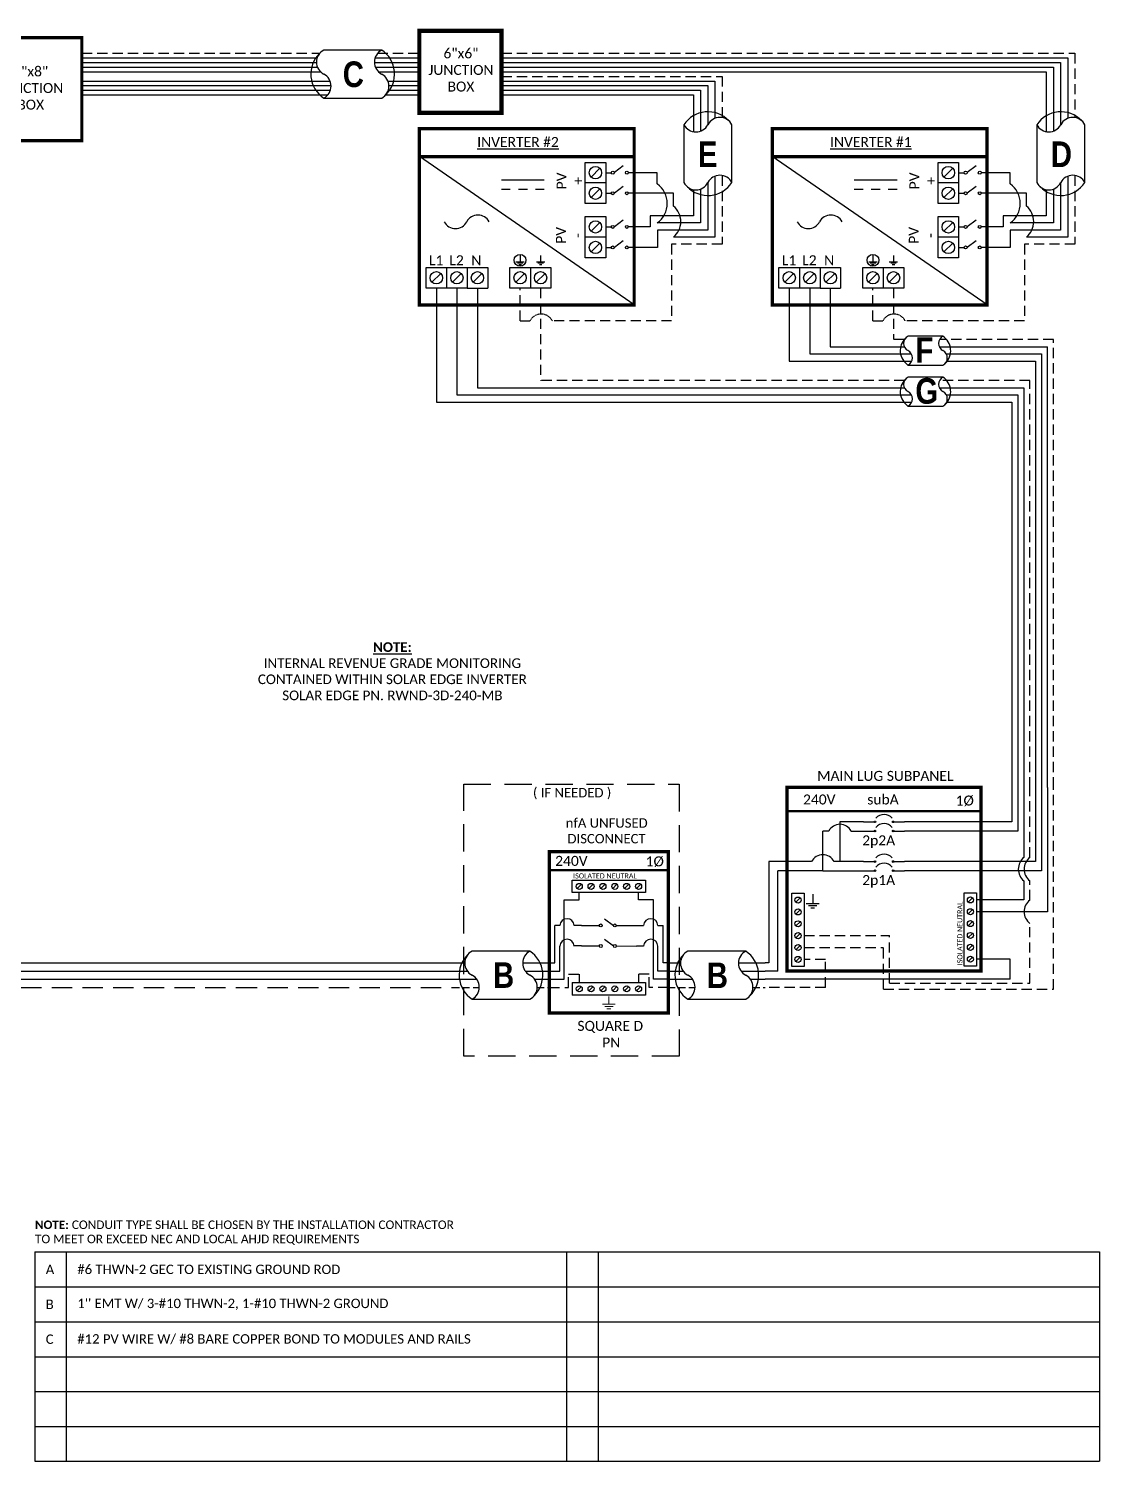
# Model space of a CAD drawing. Header units: feet. Extents: x 17956 to 18586, y 15288 to 15834.
# Drawn here: x 18193 to 18586, y 15288 to 15814 of the extents above; entities that cross this region are included whole.
import ezdxf

# ---------------------------------------------------------------- set-up
doc = ezdxf.new("R2010")
doc.units = ezdxf.units.FT
doc.header["$MEASUREMENT"] = 0
doc.linetypes.add('DASHED', pattern=[0.75, 0.5, -0.25])
doc.linetypes.add('HIDDEN', pattern=[0.375, 0.25, -0.125])
for name, color, linetype in [('ONE LINE BLOCKS', 7, 'Continuous'), ('TABLES', 7, 'Continuous'), ('TEXT', 7, 'Continuous'), ('Z - TITLEBLOCK TXT', 7, 'Continuous')]:
    doc.layers.add(name, color=color, linetype=linetype)
doc.styles.add('ONE LINE TXT', font='techb___.ttf')
doc.styles.get("Standard").update_dxf_attribs({"font": 'calibri.ttf'})

# ---------------------------------------------------------------- blocks, each defined once
blk = doc.blocks.new('2inverterSub')
at = {"layer": 'ONE LINE BLOCKS', "linetype": 'Continuous'}
h = blk.add_hatch(color=1, dxfattribs=at)
h.dxf.hatch_style = 1
edge = h.paths.add_edge_path()
edge.add_arc((40.28, 60.73), 0.291, 0, 360)
h = blk.add_hatch(color=1, dxfattribs=at)
h.dxf.hatch_style = 1
edge = h.paths.add_edge_path()
edge.add_arc((46.96, 60.73), 0.291, 0, 360)
h = blk.add_hatch(color=1, dxfattribs=at)
h.dxf.hatch_style = 1
edge = h.paths.add_edge_path()
edge.add_arc((40.28, 57.35), 0.291, 0, 360)
h = blk.add_hatch(color=1, dxfattribs=at)
h.dxf.hatch_style = 1
edge = h.paths.add_edge_path()
edge.add_arc((46.96, 57.35), 0.291, 0, 360)
h = blk.add_hatch(color=1, dxfattribs=at)
h.dxf.hatch_style = 1
edge = h.paths.add_edge_path()
edge.add_arc((40.28, 46.17), 0.291, 0, 360)
h = blk.add_hatch(color=1, dxfattribs=at)
h.dxf.hatch_style = 1
edge = h.paths.add_edge_path()
edge.add_arc((40.28, 42.79), 0.291, 0, 360)
h = blk.add_hatch(color=1, dxfattribs=at)
h.dxf.hatch_style = 1
edge = h.paths.add_edge_path()
edge.add_arc((46.96, 46.17), 0.291, 0, 360)
h = blk.add_hatch(color=1, dxfattribs=at)
h.dxf.hatch_style = 1
edge = h.paths.add_edge_path()
edge.add_arc((46.96, 42.79), 0.291, 0, 360)
at = {"color": 7, "linetype": 'Continuous'}
for p, q in [((90.5, 73.37), (90.5, 60.73)), ((99.2, 73.37), (99.2, 46.17)), ((36.09, 60.73), (27.43, 60.73)), ((27.43, 60.73), (27.43, 46.17)), ((90.5, 60.73), (51.15, 60.73)), ((17.02, 46.17), (1.34, 46.17)), ((1.34, 46.17), (1.34, 9)), ((36.09, 46.17), (25.26, 46.17)), ((99.2, 46.17), (51.15, 46.17)), ((1.34, 9), (0, 9))]:
    blk.add_line(p, q, dxfattribs=at)
at = {"color": 10, "linetype": 'Continuous'}
for p, q in [((92.67, 73.37), (92.67, 57.35)), ((101.37, 73.37), (101.37, 42.79)), ((21.14, 42.79), (21.14, 57.35)), ((23.31, 57.35), (21.14, 57.35)), ((31.55, 57.35), (36.09, 57.35)), ((92.67, 57.35), (51.15, 57.35)), ((21.14, 42.79), (4.63, 42.79)), ((4.63, 6), (4.63, 42.79)), ((21.14, 42.79), (36.09, 42.79)), ((101.37, 42.79), (51.15, 42.79)), ((4.63, 6), (0, 6))]:
    blk.add_line(p, q, dxfattribs=at)
at = {"color": 253, "linetype": 'Continuous'}
for p, q in [((94.85, 73.37), (94.85, 47.66)), ((103.55, 73.37), (103.55, 27.76)), ((94.85, 39.1), (94.85, 32.11)), ((94.85, 32.11), (77.54, 32.11)), ((103.55, 27.76), (77.54, 27.76)), ((89.88, 10.36), (77.54, 10.36)), ((89.88, 3), (89.88, 10.36)), ((89.88, 3), (0, 3))]:
    blk.add_line(p, q, dxfattribs=at)
at = {"color": 10, "linetype": 'Continuous'}
blk.add_arc((27.43, 55.19), 4.65, 27.6639, 152.3361, dxfattribs=at)
at = {"color": 7, "linetype": 'Continuous'}
blk.add_arc((21.14, 44.01), 4.65, 27.6639, 152.3361, dxfattribs=at)
at = {"color": 253, "linetype": 'Continuous'}
blk.add_arc((98.43, 43.38), 5.58, 129.9215, 230.0785, dxfattribs=at)
at = {"layer": 'ONE LINE BLOCKS', "lineweight": 50}
blk.add_line((8.04, 64.67), (79.2, 64.67), dxfattribs=at)
at = {"layer": 'ONE LINE BLOCKS', "lineweight": 50, "const_width": 1.19}
blk.add_lwpolyline([(8.04, 6.01), (8.04, 73.37), (79.2, 73.37), (79.2, 6.01)], close=True, dxfattribs=at)
at = {"layer": 'TEXT', "color": 92, "linetype": 'HIDDEN', "ltscale": 15}
for p, q in [((97.02, 47.66), (97.02, 73.37)), ((105.72, -0.66), (105.72, 73.37)), ((97.02, 32.03), (97.02, 39.1)), ((97.02, 1.52), (97.02, 23.48)), ((14.31, 18.99), (45.6, 18.99)), ((45.6, 1.52), (45.6, 18.99)), ((14.31, 14.64), (43.39, 14.64)), ((43.39, -0.66), (43.39, 14.64)), ((22.14, 10.28), (14.31, 10.28)), ((22.14, 0), (22.14, 10.28)), ((22.14, 0), (0, 0)), ((45.6, 1.52), (97.02, 1.52)), ((43.39, -0.66), (105.72, -0.66))]:
    blk.add_line(p, q, dxfattribs=at)
at = {"layer": 'TEXT', "color": 92, "linetype": 'HIDDEN', "flags": 128}
for points in [[(17.42, 34.26), (17.42, 30.76)], [(15.08, 30.76), (19.76, 30.76)], [(18.95, 29.89), (15.89, 29.89)], [(18.13, 29.02), (16.7, 29.02)]]:
    blk.add_lwpolyline(points, dxfattribs=at)
at = {"layer": 'TEXT', "color": 92, "linetype": 'Continuous', "ltscale": 4}
for centre in [(100.49, 43.38), (100.49, 27.76)]:
    blk.add_arc(centre, 5.51, 129.059, 230.941, dxfattribs=at)
at = {"layer": 'Z - TITLEBLOCK TXT', "color": 1, "linetype": 'Continuous'}
for p, q in [((9.77, 7.69), (9.77, 34.63)), ((9.77, 34.63), (14.31, 34.63)), ((14.31, 34.63), (14.31, 7.69)), ((73, 7.76), (73, 34.71)), ((73, 34.71), (77.54, 34.71)), ((77.54, 34.71), (77.54, 7.76)), ((14.31, 7.69), (9.77, 7.69)), ((77.54, 7.76), (73, 7.76))]:
    blk.add_line(p, q, dxfattribs=at)
at = {"layer": 'Z - TITLEBLOCK TXT', "color": 4, "linetype": 'Continuous'}
for p, q in [((12.83, 32.82), (11.25, 31.25)), ((76.06, 32.9), (74.49, 31.32)), ((12.83, 28.47), (11.25, 26.9)), ((76.06, 28.54), (74.49, 26.97)), ((12.83, 24.12), (11.25, 22.55)), ((76.06, 24.19), (74.49, 22.62)), ((12.83, 19.77), (11.25, 18.2)), ((76.06, 19.84), (74.49, 18.27)), ((12.83, 15.42), (11.25, 13.85)), ((12.83, 11.07), (11.25, 9.5)), ((76.06, 15.49), (74.49, 13.92)), ((76.06, 11.14), (74.49, 9.57))]:
    blk.add_line(p, q, dxfattribs=at)
at = {"layer": 'Z - TITLEBLOCK TXT', "color": 1, "linetype": 'Continuous', "flags": 128}
for points in [[(36.09, 60.73), (40.28, 60.73)], [(36.09, 60.73), (40.28, 60.73)], [(46.96, 60.73), (51.15, 60.73)], [(36.09, 57.35), (40.28, 57.35)], [(36.09, 57.35), (40.28, 57.35)], [(46.96, 57.35), (51.15, 57.35)], [(36.09, 46.17), (40.28, 46.17)], [(36.09, 46.17), (40.28, 46.17)], [(36.09, 42.79), (40.28, 42.79)], [(36.09, 42.79), (40.28, 42.79)], [(46.96, 46.17), (51.15, 46.17)], [(46.96, 42.79), (51.15, 42.79)]]:
    blk.add_lwpolyline(points, dxfattribs=at)
at = {"layer": 'Z - TITLEBLOCK TXT', "color": 1, "linetype": 'Continuous'}
for centre in [(40.28, 60.73), (46.96, 60.73), (40.28, 57.35), (46.96, 57.35), (40.28, 46.17), (40.28, 42.79), (46.96, 46.17), (46.96, 42.79)]:
    blk.add_circle(centre, 0.291, dxfattribs=at)
at = {"layer": 'Z - TITLEBLOCK TXT', "color": 4, "linetype": 'Continuous'}
for centre in [(12.04, 32.04), (75.27, 32.11), (12.04, 27.69), (75.27, 27.76), (12.04, 23.34), (75.27, 23.41), (12.04, 18.99), (75.27, 19.06), (75.27, 14.71), (12.04, 14.64), (12.04, 10.28), (75.27, 10.36)]:
    blk.add_circle(centre, 1.11, dxfattribs=at)
at = {"layer": 'Z - TITLEBLOCK TXT', "color": 1, "linetype": 'Continuous'}
for centre in [(43.62, 59.53), (43.62, 56.15), (43.62, 44.97), (43.62, 41.59)]:
    blk.add_arc(centre, 3.93, 40.3392, 139.6608, dxfattribs=at)
at = {"layer": 'TABLES', "color": 1, "linetype": 'Continuous'}
for s, p in [('2p2A', (35.59, 52.11)), ('2p1A', (35.59, 37.55))]:
    blk.add_text(s, height=3.658, dxfattribs=at).set_placement(p)
at = {"layer": 'TABLES', "color": 4, "linetype": 'Continuous'}
blk.add_text('ISOLATED NEUTRAL', height=1.8743, rotation=90, dxfattribs=at).set_placement((72.35, 8.12))
at = {"layer": 'TEXT', "color": 1, "attachment_point": 5}
for s, width, gutter_width, insert, char_height in [('MAIN LUG SUBPANEL ', 62.3984, 7.17, (44.08, 77.57), 3.6576), ('240V', 0.1481, 0.75, (19.83, 68.92), 3.658), ('subA', 0.1481, 0.75, (43.21, 68.92), 3.658), ('1Ø', 0.1481, 0.75, (73.19, 68.41), 3.658)]:
    blk.add_mtext_dynamic_manual_height_columns(s, width=width, gutter_width=gutter_width, heights=[0], dxfattribs=dict(at, insert=insert, char_height=char_height))
blk = doc.blocks.new('*U17')
at = {"color": 7, "linetype": 'Continuous'}
for p, q in [((-7.14, 13.31), (-28.39, 13.31)), ((-28.39, -4.31), (-7.14, -4.31))]:
    blk.add_line(p, q, dxfattribs=at)
at = {"color": 7}
for p, q in [((-35.53, 9), (-31.05, 9)), ((-9.81, 9), (0, 9))]:
    blk.add_line(p, q, dxfattribs=at)
at = {"color": 10}
for p, q in [((-35.53, 6), (-30.11, 6)), ((-8.87, 6), (0, 6))]:
    blk.add_line(p, q, dxfattribs=at)
at = {"color": 253}
for p, q in [((-35.53, 3), (-26.66, 3)), ((-5.41, 3), (0, 3))]:
    blk.add_line(p, q, dxfattribs=at)
at = {"color": 92, "linetype": 'HIDDEN', "ltscale": 10}
for p, q in [((-4.48, 0), (0, 0)), ((-35.53, 0), (-25.72, 0))]:
    blk.add_line(p, q, dxfattribs=at)
at = {"color": 7, "linetype": 'Continuous'}
for centre, start, end in [((-22.54, 4.5), 133.9732, 236.4265), ((-12.99, 4.5), 313.9732, 56.4265)]:
    blk.add_arc(centre, 10.58, start, end, dxfattribs=at)
at = {"linetype": 'Continuous'}
for centre, start, end in [((-26.08, 8.91), 117.6639, 242.3361), ((-4.83, 8.91), 117.6639, 242.3361), ((-30.7, 0.09), 297.6639, 62.3361), ((-9.45, 0.09), 297.6639, 62.3361)]:
    blk.add_arc(centre, 4.98, start, end, dxfattribs=at)
blk = doc.blocks.new('*U24')
at = {"color": 7}
blk.add_line((-79.14, 9), (0, 9), dxfattribs=at)
at = {"color": 10}
blk.add_line((-79.14, 6), (0, 6), dxfattribs=at)
at = {"color": 253}
blk.add_line((-79.14, 3), (0, 3), dxfattribs=at)
at = {"color": 92, "linetype": 'DASHED', "ltscale": 15}
blk.add_line((-79.14, 0), (0, 0), dxfattribs=at)
blk = doc.blocks.new('unfusedDisconnect')
at = {"lineweight": 50}
blk.add_line((-43.61, 43.06), (0, 43.06), dxfattribs=at)
at = {"color": 1, "linetype": 'Continuous'}
for p, q in [((-35.27, 34.78), (-35.27, 39.32)), ((-35.27, 39.32), (-8.32, 39.32)), ((-8.32, 39.32), (-8.32, 34.78)), ((-8.32, 34.78), (-35.27, 34.78)), ((-31.89, 22.73), (-25.32, 22.73)), ((-23.43, 25.18), (-20.16, 22.74)), ((-19.08, 22.73), (-11.7, 22.73)), ((-23.43, 17.65), (-20.16, 15.2)), ((-31.89, 15.2), (-25.32, 15.2)), ((-19.08, 15.2), (-11.7, 15.19)), ((-35.27, 1.76), (-8.32, 1.76)), ((-35.27, 1.76), (-35.27, -2.78)), ((-8.32, 1.76), (-8.32, -2.78)), ((-8.32, -2.78), (-35.27, -2.78))]:
    blk.add_line(p, q, dxfattribs=at)
at = {"color": 4, "linetype": 'Continuous'}
for p, q in [((-31.89, 37.83), (-33.46, 36.26)), ((-27.53, 37.83), (-29.11, 36.26)), ((-23.18, 37.83), (-24.76, 36.26)), ((-18.83, 37.83), (-20.41, 36.26)), ((-14.48, 37.83), (-16.06, 36.26)), ((-10.13, 37.83), (-11.7, 36.26)), ((-31.89, 0.28), (-33.46, -1.3)), ((-27.53, 0.28), (-29.11, -1.3)), ((-23.18, 0.28), (-24.76, -1.3)), ((-18.83, 0.28), (-20.41, -1.3)), ((-14.48, 0.28), (-16.06, -1.3)), ((-10.13, 0.28), (-11.7, -1.3))]:
    blk.add_line(p, q, dxfattribs=at)
at = {"color": 253, "linetype": 'Continuous'}
for p, q in [((-38.16, 3), (-38.16, 32.17)), ((-38.16, 32.17), (-32.67, 32.17)), ((-32.67, 32.17), (-32.67, 34.78)), ((-10.92, 32.17), (-10.92, 34.78)), ((-5.43, 32.17), (-10.92, 32.17)), ((-5.43, 3), (-5.43, 32.17)), ((-43.61, 3), (-38.16, 3)), ((0, 3), (-5.43, 3))]:
    blk.add_line(p, q, dxfattribs=at)
at = {"color": 7, "linetype": 'Continuous'}
for p, q in [((-41.66, 9), (-41.66, 22.73)), ((-39.8, 22.73), (-41.66, 22.73)), ((-31.89, 22.73), (-34.52, 22.73)), ((-11.7, 22.73), (-9.07, 22.73)), ((-3.79, 22.73), (-1.93, 22.73)), ((-1.93, 9), (-1.93, 22.73))]:
    blk.add_line(p, q, dxfattribs=at)
at = {"color": 10, "linetype": 'Continuous'}
for p, q in [((-39.8, 6), (-39.8, 15.2)), ((-31.89, 15.2), (-34.52, 15.2)), ((-11.7, 15.2), (-9.07, 15.2)), ((-3.79, 6), (-3.79, 15.2)), ((-43.61, 6), (-39.8, 6)), ((0, 6), (-3.79, 6))]:
    blk.add_line(p, q, dxfattribs=at)
at = {"color": 7}
for p, q in [((-43.61, 9), (-41.66, 9)), ((0, 9), (-1.93, 9))]:
    blk.add_line(p, q, dxfattribs=at)
at = {"color": 92, "linetype": 'HIDDEN', "ltscale": 15}
for p, q in [((-43.61, 0), (-36.58, 0)), ((-36.58, 0), (-36.58, 4.9)), ((-36.58, 4.9), (-32.67, 4.9)), ((-32.67, 4.9), (-32.67, 1.76)), ((-7.01, 4.9), (-10.92, 4.9)), ((-10.92, 4.9), (-10.92, 1.76)), ((-7.01, 0), (-7.01, 4.9)), ((0, 0), (-7.01, 0))]:
    blk.add_line(p, q, dxfattribs=at)
at = {"lineweight": 50, "const_width": 1.19}
blk.add_lwpolyline([(-43.61, -9.34), (-43.61, 49.84), (0, 49.84), (0, -9.34)], close=True, dxfattribs=at)
at = {"color": 92, "linetype": 'Continuous', "lineweight": 5, "ltscale": 0.05, "flags": 128}
for points in [[(-21.8, -3.32), (-21.8, -6.17)], [(-24.14, -6.17), (-19.45, -6.17)], [(-20.27, -7.03), (-23.32, -7.03)], [(-21.08, -7.9), (-22.51, -7.9)]]:
    blk.add_lwpolyline(points, dxfattribs=at)
at = {"color": 4, "linetype": 'Continuous'}
for centre in [(-32.67, 37.05), (-28.32, 37.05), (-23.97, 37.05), (-19.62, 37.05), (-15.27, 37.05), (-10.92, 37.05), (-32.67, -0.51), (-28.32, -0.51), (-23.97, -0.51), (-19.62, -0.51), (-15.27, -0.51), (-10.92, -0.51)]:
    blk.add_circle(centre, 1.11, dxfattribs=at)
at = {"color": 1, "linetype": 'Continuous'}
for centre in [(-24.78, 22.73), (-19.62, 22.73), (-24.78, 15.2), (-19.62, 15.2)]:
    blk.add_circle(centre, 0.541, dxfattribs=at)
at = {"color": 7, "linetype": 'Continuous'}
for centre in [(-37.16, 22.58), (-6.43, 22.58)]:
    blk.add_arc(centre, 2.64, 3.2819, 176.7181, dxfattribs=at)
at = {"color": 10, "linetype": 'Continuous'}
for centre in [(-37.16, 15.04), (-6.43, 15.04)]:
    blk.add_arc(centre, 2.64, 3.2819, 176.7181, dxfattribs=at)
at = {"color": 4, "linetype": 'Continuous'}
blk.add_text('ISOLATED NEUTRAL', height=1.8743, dxfattribs=at).set_placement((-34.91, 39.97))
at = {"color": 1}
for s, width, gutter_width, heights, insert, char_height, attachment_point in [('\\A1;\\pi17.559;nfA UNFUSED\\P\\pi18.229;DISCONNECT', 64.922, 0, [11.89], (-55.21, 62.04), 3.4544, 1), ('240V', 0.1481, 0.75, [0], (-35.55, 46.4), 3.658, 5), ('1Ø', 0.1481, 0.75, [0], (-4.98, 46.1), 3.658, 5), ('\\A1;\\pi13.903,t32.191;SQUARE D\\P\\pi22.981,t41.269;PN', 51.6906, 0.203, [45.94], (-47.25, -12.27), 3.6576, 1)]:
    blk.add_mtext_dynamic_manual_height_columns(s, width=width, gutter_width=gutter_width, heights=heights, dxfattribs=dict(at, insert=insert, char_height=char_height, attachment_point=attachment_point))
blk = doc.blocks.new('*U22')
at = {"color": 10, "linetype": 'DASHED', "ltscale": 20}
blk.add_lwpolyline([(-75.05, 74.56), (3.97, 74.56), (3.97, -25.17), (-75.05, -25.17)], close=True, dxfattribs=at)
at = {"color": 7}
for name, p in [('unfusedDisconnect', (0, 0)), ('*U17', (-43.61, 0))]:
    blk.add_blockref(name, p, dxfattribs=at)
at = {"color": 10, "insert": (-50.86, 73.16), "char_height": 3.4544, "attachment_point": 1}
blk.add_mtext_dynamic_manual_height_columns('\\A1;\\pi1.2092;( IF NEEDED )', width=30.7523, gutter_width=0, heights=[6.58], dxfattribs=at)
at = {"color": 1, "linetype": 'Continuous', "insert": (-64.3, 9.22), "char_height": 9.3833, "attachment_point": 1, "style": 'ONE LINE TXT'}
blk.add_mtext_dynamic_manual_height_columns('{\\W1;\\C256;B}', width=0.1385, gutter_width=2.13, heights=[0], dxfattribs=at)
blk = doc.blocks.new('*U27')
at = {"color": 7}
blk.add_line((-79.14, 9), (0, 9), dxfattribs=at)
at = {"color": 10}
blk.add_line((-79.14, 6), (0, 6), dxfattribs=at)
at = {"color": 253}
blk.add_line((-79.14, 3), (0, 3), dxfattribs=at)
at = {"color": 92, "linetype": 'DASHED', "ltscale": 15}
blk.add_line((-79.14, 0), (0, 0), dxfattribs=at)
at = {"color": 1, "insert": (-22.08, 115.96), "char_height": 3.5433, "attachment_point": 5}
blk.add_mtext_dynamic_manual_height_columns('{\\fCalibri|b1|i0|c0|p34;\\LNOTE:\\P}INTERNAL REVENUE GRADE MONITORING\\PCONTAINED WITHIN SOLAR EDGE INVERTER\\PSOLAR EDGE PN. RWND-3D-240-MB', width=99.534, gutter_width=7.17, heights=[0], dxfattribs=at)
blk = doc.blocks.new('*T21')
at = {"linetype": 'ByBlock', "lineweight": -2, "transparency": 16777216}
for p, q in [((0, 0), (390.51, 0)), ((0, 0), (0, -76.8)), ((11.58, 0), (11.58, -76.8)), ((195.1, 0), (195.1, -76.8)), ((206.68, 0), (206.68, -76.8)), ((390.51, 0), (390.51, -76.8)), ((0, -12.8), (390.51, -12.8)), ((0, -25.61), (390.51, -25.61)), ((0, -38.41), (390.51, -38.41)), ((0, -51.22), (390.51, -51.22)), ((0, -64.02), (390.51, -64.02)), ((0, -76.8), (390.51, -76.8))]:
    blk.add_line(p, q, dxfattribs=at)
at = {"color": 0, "linetype": 'Continuous', "transparency": 16777216, "char_height": 3.4544, "attachment_point": 4}
for s, insert, width in [('{\\fCalibri|b0|i0|c0;A', (4.06, -6.4), 3.4544), ('{\\fCalibri|b0|i0|c0;#6 THWN-2 GEC TO EXISTING GROUND ROD', (15.65, -6.4), 175.3856), ('{\\fCalibri|b0|i0|c0;', (199.16, -6.4), 3.4544), ('{\\fCalibri|b0|i0|c0;', (210.74, -6.4), 175.7027), ('{\\fCalibri|b0|i0|c0;B', (4.06, -19.21), 3.4544), ("{\\fCalibri|b0|i0|c0;1'' EMT W/ 3-#10 THWN-2, 1-#10 THWN-2 GROUND", (15.65, -19.21), 175.3856), ('{\\fCalibri|b0|i0|c0;', (199.16, -19.21), 3.4544), ('{\\fCalibri|b0|i0|c0;', (210.74, -19.21), 175.7027), ('{\\fCalibri|b0|i0|c0;C', (4.06, -32.01), 3.4544), ('{\\fCalibri|b0|i0|c0;#12 PV WIRE W/ #8 BARE COPPER BOND TO MODULES AND RAILS', (15.65, -32.01), 175.3856), ('{\\fCalibri|b0|i0|c0;', (199.16, -32.01), 3.4544), ('{\\fCalibri|b0|i0|c0;', (210.74, -32.01), 175.7027), ('{\\fCalibri|b0|i0|c0;', (4.06, -44.82), 3.4544), ('{\\fCalibri|b0|i0|c0;', (15.65, -44.82), 175.3856), ('{\\fCalibri|b0|i0|c0;', (199.16, -44.82), 3.4544), ('{\\fCalibri|b0|i0|c0;', (210.74, -44.82), 175.7027), ('{\\fCalibri|b0|i0|c0;', (4.06, -57.62), 3.4544), ('{\\fCalibri|b0|i0|c0;', (15.65, -57.62), 175.3856), ('{\\fCalibri|b0|i0|c0;', (199.16, -57.62), 3.4544), ('{\\fCalibri|b0|i0|c0;', (210.74, -57.62), 175.7027), ('{\\fCalibri|b0|i0|c0;', (4.06, -70.41), 3.4544), ('{\\fCalibri|b0|i0|c0;', (15.65, -70.41), 175.3856), ('{\\fCalibri|b0|i0|c0;', (199.16, -70.41), 3.4544), ('{\\fCalibri|b0|i0|c0;', (210.74, -70.41), 175.7027)]:
    blk.add_mtext(s, dxfattribs=dict(at, insert=insert, width=width))
blk = doc.blocks.new('8x8box')
at = {"lineweight": 50, "const_width": 1.19}
blk.add_lwpolyline([(37.78, 0), (0, 0), (0, 37.78), (37.78, 37.78)], close=True, dxfattribs=at)
at = {"color": 1, "insert": (19.03, 19.26), "char_height": 3.6576, "attachment_point": 5}
blk.add_mtext_dynamic_manual_height_columns('8"x8"  JUNCTION BOX ', width=0.4767, gutter_width=7.17, heights=[0], dxfattribs=at)
blk = doc.blocks.new('6x6box')
at = {"lineweight": 50, "const_width": 1.53}
blk.add_lwpolyline([(30.1, 0), (0, 0), (0, 30.1), (30.1, 30.1)], close=True, dxfattribs=at)
at = {"color": 1, "insert": (15.24, 15.71), "char_height": 3.6576, "width": 0.4767, "attachment_point": 5}
blk.add_mtext('6"x6"  JUNCTION BOX  ', dxfattribs=at)

msp = doc.modelspace()

# ---------------------------------------------------------------- linework, layer by layer
at = {"color": 92, "linetype": 'HIDDEN', "ltscale": 15}
for p, q in [((18212.61, 15804.62), (18299.85, 15804.62)), ((18321.09, 15804.62), (18336.54, 15804.62)), ((18366.53, 15804.62), (18576.87, 15804.62)), ((18576.87, 15804.62), (18576.87, 15781.06)), ((18366.53, 15796.16), (18447.44, 15796.16)), ((18447.44, 15796.16), (18447.44, 15781.06)), ((18447.44, 15759.81), (18447.44, 15734.56)), ((18576.87, 15759.81), (18576.87, 15734.56)), ((18447.44, 15734.56), (18428.93, 15734.56)), ((18428.93, 15734.56), (18428.93, 15706.48)), ((18576.87, 15734.56), (18558.36, 15734.56)), ((18558.36, 15734.56), (18558.36, 15706.48)), ((18373.35, 15706.48), (18373.35, 15718.52)), ((18380.89, 15718.52), (18380.89, 15684.59)), ((18502.78, 15706.48), (18502.78, 15718.52)), ((18510.32, 15718.52), (18510.32, 15699.61)), ((18373.35, 15706.48), (18376.95, 15706.48)), ((18428.93, 15706.48), (18385.19, 15706.48)), ((18502.78, 15706.48), (18506.39, 15706.48)), ((18558.36, 15706.48), (18514.62, 15706.48)), ((18514.38, 15699.61), (18510.32, 15699.61)), ((18568.98, 15699.61), (18527.19, 15699.61)), ((18568.98, 15535.36), (18568.98, 15699.61)), ((18514.38, 15684.59), (18380.89, 15684.59)), ((18560.28, 15684.59), (18527.19, 15684.59)), ((18560.28, 15535.36), (18560.28, 15684.59))]:
    msp.add_line(p, q, dxfattribs=at)
at = {"color": 10, "linetype": 'Continuous'}
for p, q in [((18212.61, 15802.93), (18298.91, 15802.93)), ((18320.16, 15802.93), (18336.59, 15802.93)), ((18366.53, 15802.93), (18574.25, 15802.93)), ((18574.25, 15802.93), (18574.25, 15780.76)), ((18212.61, 15799.54), (18299.04, 15799.55)), ((18320.29, 15799.55), (18336.53, 15799.55)), ((18366.53, 15799.55), (18569.01, 15799.55)), ((18569.01, 15799.55), (18569.01, 15776.1)), ((18212.61, 15794.47), (18303.65, 15794.47)), ((18324.89, 15794.47), (18336.75, 15794.47)), ((18366.53, 15794.47), (18444.82, 15794.47)), ((18444.82, 15794.47), (18444.82, 15780.76)), ((18212.61, 15791.09), (18303.77, 15791.09)), ((18325.02, 15791.09), (18336.7, 15791.09)), ((18366.53, 15791.09), (18439.57, 15791.09)), ((18439.57, 15791.09), (18439.57, 15776.1)), ((18423.69, 15760.84), (18413.06, 15760.84)), ((18423.69, 15756.73), (18423.69, 15760.84)), ((18553.12, 15760.84), (18542.49, 15760.84)), ((18553.12, 15756.73), (18553.12, 15760.84)), ((18444.82, 15759.52), (18444.82, 15737.19)), ((18574.25, 15759.52), (18574.25, 15737.19)), ((18429.65, 15753.31), (18413.06, 15753.31)), ((18429.65, 15748.58), (18429.65, 15753.31)), ((18439.57, 15754.85), (18439.57, 15742.43)), ((18559.08, 15753.31), (18542.49, 15753.31)), ((18559.08, 15748.58), (18559.08, 15753.31)), ((18569.01, 15754.85), (18569.01, 15742.43)), ((18439.57, 15742.43), (18423.69, 15742.43)), ((18569.01, 15742.43), (18553.12, 15742.43)), ((18444.82, 15737.19), (18429.65, 15737.19)), ((18574.25, 15737.19), (18559.08, 15737.19)), ((18350.18, 15718.52), (18350.18, 15679.33)), ((18479.61, 15718.52), (18479.61, 15694.35)), ((18479.61, 15694.35), (18516.88, 15694.35)), ((18529.69, 15694.35), (18564.63, 15694.35)), ((18564.63, 15694.35), (18564.63, 15535.36)), ((18350.18, 15679.33), (18516.88, 15679.33)), ((18529.69, 15679.33), (18555.93, 15679.33)), ((18555.93, 15679.33), (18555.93, 15535.36))]:
    msp.add_line(p, q, dxfattribs=at)
at = {"color": 7, "linetype": 'Continuous'}
for p, q in [((18322.59, 15805.82), (18301.34, 15805.82)), ((18212.61, 15801.24), (18298.68, 15801.24)), ((18212.61, 15797.85), (18300.18, 15797.85)), ((18319.93, 15801.24), (18336.54, 15801.24)), ((18321.42, 15797.85), (18336.43, 15797.85)), ((18366.53, 15801.24), (18571.63, 15801.24)), ((18366.53, 15797.85), (18566.38, 15797.85)), ((18566.38, 15797.85), (18566.38, 15775.87)), ((18571.63, 15801.24), (18571.63, 15778.35)), ((18212.61, 15792.78), (18304.01, 15792.78)), ((18325.25, 15792.78), (18336.54, 15792.78)), ((18366.53, 15792.78), (18442.2, 15792.78)), ((18442.2, 15792.78), (18442.2, 15778.35)), ((18212.61, 15789.39), (18302.83, 15789.39)), ((18301.34, 15788.19), (18322.59, 15788.19)), ((18324.08, 15789.39), (18336.54, 15789.39)), ((18366.53, 15789.39), (18436.95, 15789.39)), ((18436.95, 15789.39), (18436.95, 15775.87)), ((18433.44, 15778.45), (18433.44, 15757.21)), ((18451.06, 15757.21), (18451.06, 15778.45)), ((18562.87, 15778.45), (18562.87, 15757.21)), ((18580.5, 15757.21), (18580.5, 15778.45)), ((18415.2, 15712.35), (18336.43, 15766.72)), ((18544.63, 15712.35), (18465.86, 15766.72)), ((18382.25, 15758.11), (18366.49, 15758.11)), ((18442.2, 15757.11), (18442.2, 15739.81)), ((18511.68, 15758.11), (18495.92, 15758.11)), ((18571.63, 15757.11), (18571.63, 15739.81)), ((18369.78, 15754.7), (18366.49, 15754.7)), ((18376.02, 15754.7), (18372.72, 15754.7)), ((18382.25, 15754.7), (18378.96, 15754.7)), ((18436.95, 15754.62), (18436.95, 15745.05)), ((18499.21, 15754.7), (18495.92, 15754.7)), ((18505.45, 15754.7), (18502.15, 15754.7)), ((18511.68, 15754.7), (18508.39, 15754.7)), ((18566.38, 15754.62), (18566.38, 15745.05)), ((18436.95, 15745.05), (18421.11, 15745.05)), ((18421.11, 15745.05), (18421.11, 15740.94)), ((18566.38, 15745.05), (18550.55, 15745.05)), ((18550.55, 15745.05), (18550.55, 15740.94)), ((18421.11, 15740.94), (18412.95, 15740.94)), ((18442.2, 15739.81), (18423.74, 15739.81)), ((18423.74, 15739.81), (18423.74, 15733.41)), ((18550.55, 15740.94), (18542.49, 15740.94)), ((18571.63, 15739.81), (18553.17, 15739.81)), ((18553.17, 15739.81), (18553.17, 15733.41)), ((18423.74, 15733.41), (18413.06, 15733.41)), ((18553.17, 15733.41), (18542.49, 15733.41)), ((18342.65, 15718.52), (18342.65, 15676.7)), ((18472.08, 15718.52), (18472.08, 15691.72)), ((18528.46, 15700.88), (18515.64, 15700.88)), ((18472.08, 15691.72), (18517.01, 15691.72)), ((18515.64, 15690.25), (18528.46, 15690.25)), ((18529.82, 15691.72), (18562.45, 15691.72)), ((18562.45, 15691.72), (18562.45, 15535.36)), ((18528.46, 15685.85), (18515.64, 15685.85)), ((18342.65, 15676.7), (18517.01, 15676.7)), ((18529.82, 15676.7), (18553.75, 15676.7)), ((18553.75, 15676.7), (18553.75, 15535.36)), ((18515.64, 15675.22), (18528.46, 15675.22))]:
    msp.add_line(p, q, dxfattribs=at)
at = {"color": 1, "linetype": 'Continuous'}
for p, q in [((18397.25, 15749.54), (18397.25, 15764.61)), ((18397.25, 15764.61), (18404.78, 15764.61)), ((18397.25, 15749.54), (18397.25, 15764.61)), ((18404.78, 15764.61), (18404.78, 15749.54)), ((18404.78, 15764.61), (18404.78, 15757.07)), ((18404.78, 15760.84), (18406.82, 15760.84)), ((18411.21, 15763.3), (18407.95, 15760.86)), ((18526.68, 15749.54), (18526.68, 15764.61)), ((18526.68, 15764.61), (18534.21, 15764.61)), ((18526.68, 15749.54), (18526.68, 15764.61)), ((18534.21, 15764.61), (18534.21, 15749.54)), ((18534.21, 15764.61), (18534.21, 15757.07)), ((18534.21, 15760.84), (18536.25, 15760.84)), ((18540.64, 15763.3), (18537.38, 15760.86)), ((18404.78, 15757.07), (18397.25, 15757.07)), ((18411.21, 15755.77), (18407.95, 15753.32)), ((18534.21, 15757.07), (18526.68, 15757.07)), ((18540.64, 15755.77), (18537.38, 15753.32)), ((18404.78, 15753.31), (18406.82, 15753.31)), ((18534.21, 15753.31), (18536.25, 15753.31)), ((18404.78, 15749.54), (18397.25, 15749.54)), ((18397.25, 15729.64), (18397.25, 15744.71)), ((18397.25, 15744.71), (18404.78, 15744.71)), ((18404.78, 15744.71), (18404.78, 15737.18)), ((18534.21, 15749.54), (18526.68, 15749.54)), ((18526.68, 15729.64), (18526.68, 15744.71)), ((18526.68, 15744.71), (18534.21, 15744.71)), ((18534.21, 15744.71), (18534.21, 15737.18)), ((18404.78, 15740.94), (18406.82, 15740.94)), ((18411.21, 15743.41), (18407.95, 15740.96)), ((18534.21, 15740.94), (18536.25, 15740.94)), ((18540.64, 15743.41), (18537.38, 15740.96)), ((18404.78, 15737.18), (18397.25, 15737.18)), ((18404.78, 15737.18), (18404.78, 15729.64)), ((18411.21, 15735.87), (18407.95, 15733.43)), ((18534.21, 15737.18), (18526.68, 15737.18)), ((18534.21, 15737.18), (18534.21, 15729.64)), ((18540.64, 15735.87), (18537.38, 15733.43)), ((18404.78, 15729.64), (18397.25, 15729.64)), ((18404.78, 15733.41), (18406.82, 15733.41)), ((18534.21, 15729.64), (18526.68, 15729.64)), ((18534.21, 15733.41), (18536.25, 15733.41)), ((18338.88, 15726.05), (18353.95, 15726.05)), ((18338.88, 15718.52), (18338.88, 15726.05)), ((18338.88, 15726.05), (18346.41, 15726.05)), ((18346.41, 15726.05), (18346.41, 15718.52)), ((18353.95, 15726.05), (18353.95, 15718.52)), ((18353.95, 15726.05), (18361.48, 15726.05)), ((18361.48, 15726.05), (18361.48, 15718.52)), ((18369.59, 15726.05), (18384.66, 15726.05)), ((18369.59, 15718.52), (18369.59, 15726.05)), ((18369.59, 15726.05), (18377.12, 15726.05)), ((18377.12, 15726.05), (18377.12, 15718.52)), ((18384.66, 15726.05), (18384.66, 15718.52)), ((18468.31, 15726.05), (18483.38, 15726.05)), ((18468.31, 15718.52), (18468.31, 15726.05)), ((18468.31, 15726.05), (18475.85, 15726.05)), ((18475.85, 15726.05), (18475.85, 15718.52)), ((18483.38, 15726.05), (18483.38, 15718.52)), ((18483.38, 15726.05), (18490.91, 15726.05)), ((18490.91, 15726.05), (18490.91, 15718.52)), ((18499.02, 15726.05), (18514.09, 15726.05)), ((18499.02, 15718.52), (18499.02, 15726.05)), ((18499.02, 15726.05), (18506.55, 15726.05)), ((18506.55, 15726.05), (18506.55, 15718.52)), ((18514.09, 15726.05), (18514.09, 15718.52)), ((18353.95, 15718.52), (18338.88, 15718.52)), ((18353.95, 15718.52), (18361.48, 15718.52)), ((18384.66, 15718.52), (18369.59, 15718.52)), ((18483.38, 15718.52), (18468.31, 15718.52)), ((18483.38, 15718.52), (18490.91, 15718.52)), ((18514.09, 15718.52), (18499.02, 15718.52))]:
    msp.add_line(p, q, dxfattribs=at)
at = {"color": 4, "linetype": 'Continuous'}
for p, q in [((18402.62, 15762.45), (18399.41, 15759.23)), ((18532.05, 15762.45), (18528.84, 15759.23)), ((18402.62, 15754.91), (18399.41, 15751.7)), ((18532.05, 15754.91), (18528.84, 15751.7)), ((18402.62, 15742.55), (18399.41, 15739.34)), ((18532.05, 15742.55), (18528.84, 15739.34)), ((18402.62, 15735.02), (18399.41, 15731.8)), ((18532.05, 15735.02), (18528.84, 15731.8)), ((18344.25, 15723.89), (18341.04, 15720.68)), ((18351.79, 15723.89), (18348.57, 15720.68)), ((18359.32, 15723.89), (18356.11, 15720.68)), ((18374.96, 15723.89), (18371.75, 15720.68)), ((18382.5, 15723.89), (18379.28, 15720.68)), ((18473.69, 15723.89), (18470.47, 15720.68)), ((18481.22, 15723.89), (18478.01, 15720.68)), ((18488.75, 15723.89), (18485.54, 15720.68)), ((18504.39, 15723.89), (18501.18, 15720.68)), ((18511.93, 15723.89), (18508.71, 15720.68))]:
    msp.add_line(p, q, dxfattribs=at)
at = {"color": 253, "linetype": 'Continuous'}
for p, q in [((18357.72, 15718.52), (18357.72, 15681.96)), ((18487.15, 15718.52), (18487.15, 15696.98)), ((18487.15, 15696.98), (18514.3, 15696.98)), ((18527.12, 15696.98), (18566.8, 15696.98)), ((18566.8, 15535.36), (18566.8, 15696.98)), ((18357.72, 15681.96), (18514.3, 15681.96)), ((18527.12, 15681.96), (18558.1, 15681.96)), ((18558.1, 15681.96), (18558.1, 15535.36))]:
    msp.add_line(p, q, dxfattribs=at)
at = {"lineweight": 50, "const_width": 1.19}
for points in [[(18336.43, 15712.35), (18336.43, 15777), (18415.2, 15777), (18415.2, 15712.35)], [(18336.43, 15766.72), (18336.43, 15777), (18415.2, 15777), (18415.2, 15766.72)], [(18465.86, 15712.35), (18465.86, 15777), (18544.63, 15777), (18544.63, 15712.35)], [(18465.86, 15766.72), (18465.86, 15777), (18544.63, 15777), (18544.63, 15766.72)]]:
    msp.add_lwpolyline(points, close=True, dxfattribs=at)
at = {"color": 92, "linetype": 'Continuous', "flags": 128}
for points in [[(18373.35, 15730.46), (18373.35, 15728.16)], [(18380.89, 15730.46), (18380.89, 15728.16)], [(18502.79, 15730.46), (18502.78, 15728.16)], [(18510.32, 15730.46), (18510.32, 15728.16)], [(18371.82, 15728.16), (18374.89, 15728.16)], [(18374.36, 15727.59), (18372.35, 15727.59)], [(18373.82, 15727.02), (18372.88, 15727.02)], [(18379.35, 15728.16), (18382.42, 15728.16)], [(18381.89, 15727.59), (18379.88, 15727.59)], [(18381.36, 15727.02), (18380.42, 15727.02)], [(18501.25, 15728.16), (18504.32, 15728.16)], [(18503.79, 15727.59), (18501.78, 15727.59)], [(18508.78, 15728.16), (18511.85, 15728.16)], [(18511.32, 15727.59), (18509.31, 15727.59)]]:
    msp.add_lwpolyline(points, dxfattribs=at)
at = {"color": 92, "linetype": 'HIDDEN', "flags": 128}
for points in [[(18503.25, 15727.02), (18502.31, 15727.02)], [(18510.79, 15727.02), (18509.85, 15727.02)]]:
    msp.add_lwpolyline(points, dxfattribs=at)
at = {"color": 4, "linetype": 'Continuous'}
for centre in [(18401.01, 15760.84), (18530.44, 15760.84), (18401.01, 15753.31), (18530.44, 15753.31), (18401.01, 15740.94), (18530.44, 15740.94), (18401.01, 15733.41), (18530.44, 15733.41), (18342.65, 15722.28), (18350.18, 15722.28), (18357.72, 15722.28), (18373.35, 15722.28), (18380.89, 15722.28), (18472.08, 15722.28), (18479.61, 15722.28), (18487.15, 15722.28), (18502.78, 15722.28), (18510.32, 15722.28)]:
    msp.add_circle(centre, 2.27, dxfattribs=at)
at = {"color": 1, "linetype": 'Continuous'}
for centre in [(18407.36, 15760.84), (18412.52, 15760.84), (18536.79, 15760.84), (18541.95, 15760.84), (18407.36, 15753.31), (18412.52, 15753.31), (18536.79, 15753.31), (18541.95, 15753.31), (18407.36, 15740.94), (18412.52, 15740.94), (18536.79, 15740.94), (18541.95, 15740.94), (18407.36, 15733.41), (18412.52, 15733.41), (18536.79, 15733.41), (18541.95, 15733.41)]:
    msp.add_circle(centre, 0.541, dxfattribs=at)
at = {"color": 92, "linetype": 'Continuous'}
for centre in [(18373.35, 15728.72), (18502.78, 15728.72)]:
    msp.add_circle(centre, 2.17, dxfattribs=at)
at = {"color": 7, "linetype": 'Continuous'}
for centre, radius, start, end in [((18307.19, 15797.01), 10.58, 133.9732, 236.4265), ((18316.74, 15797.01), 10.58, 313.9732, 56.4265), ((18442.25, 15772.6), 10.58, 43.9732, 146.4265), ((18571.68, 15772.6), 10.58, 43.9732, 146.4265), ((18442.25, 15763.06), 10.58, 223.9732, 326.4265), ((18571.68, 15763.06), 10.58, 223.9732, 326.4265), ((18519.17, 15695.56), 6.38, 133.9732, 236.4265), ((18524.93, 15695.56), 6.38, 313.9732, 56.4265), ((18519.17, 15680.54), 6.38, 133.9732, 236.4265), ((18524.93, 15680.54), 6.38, 313.9732, 56.4265)]:
    msp.add_arc(centre, radius, start, end, dxfattribs=at)
at = {"linetype": 'Continuous'}
for centre, radius, start, end in [((18303.65, 15801.42), 4.98, 117.6639, 242.3361), ((18324.9, 15801.42), 4.98, 117.6639, 242.3361), ((18299.03, 15792.6), 4.98, 297.6639, 62.3361), ((18320.28, 15792.6), 4.98, 297.6639, 62.3361), ((18437.84, 15780.76), 4.98, 207.6639, 332.3361), ((18446.66, 15776.14), 4.98, 27.6639, 152.3361), ((18567.27, 15780.76), 4.98, 207.6639, 332.3361), ((18576.09, 15776.14), 4.98, 27.6639, 152.3361), ((18437.84, 15759.52), 4.98, 207.6639, 332.3361), ((18446.66, 15754.9), 4.98, 27.6639, 152.3361), ((18567.27, 15759.52), 4.98, 207.6639, 332.3361), ((18576.09, 15754.9), 4.98, 27.6639, 152.3361), ((18357.9, 15740.66), 4.65, 27.6639, 152.3361), ((18487.33, 15740.66), 4.65, 27.6639, 152.3361), ((18349.66, 15744.98), 4.65, 207.6639, 332.3361), ((18479.1, 15744.98), 4.65, 207.6639, 332.3361), ((18517.04, 15698.22), 3, 117.6639, 242.3361), ((18529.85, 15698.22), 3, 117.6639, 242.3361), ((18514.25, 15692.9), 3, 297.6639, 62.3361), ((18527.06, 15692.9), 3, 297.6639, 62.3361), ((18517.04, 15683.2), 3, 117.6639, 242.3361), ((18529.85, 15683.2), 3, 117.6639, 242.3361), ((18514.25, 15677.88), 3, 297.6639, 62.3361), ((18527.06, 15677.88), 3, 297.6639, 62.3361)]:
    msp.add_arc(centre, radius, start, end, dxfattribs=at)
at = {"color": 10, "linetype": 'Continuous'}
for centre, radius, start, end in [((18418.56, 15749.58), 8.8, 305.6505, 54.3495), ((18547.99, 15749.58), 8.8, 305.6505, 54.3495), ((18424.88, 15742.88), 7.43, 309.9338, 50.0662), ((18554.31, 15742.88), 7.43, 309.9338, 50.0662)]:
    msp.add_arc(centre, radius, start, end, dxfattribs=at)
at = {"color": 92, "linetype": 'HIDDEN', "ltscale": 0.3}
for centre in [(18381.07, 15704.32), (18510.51, 15704.32)]:
    msp.add_arc(centre, 4.65, 27.6639, 152.3361, dxfattribs=at)

# ---------------------------------------------------------------- block references
at = {"color": 7}
for name, p in [('6x6box', (18336.43, 15782.8)), ('8x8box', (18174.83, 15772.62)), ('*U27', (18348.59, 15461.99)), ('2inverterSub', (18463.26, 15461.99)), ('*U22', (18427.73, 15461.99)), ('*U17', (18463.26, 15461.99)), ('*U24', (18269.44, 15461.99))]:
    msp.add_blockref(name, p, dxfattribs=at)
msp.add_blockref('*T21', (18195.32, 15364.96))

# ---------------------------------------------------------------- texts
at = {"color": 1, "linetype": 'Continuous'}
for s, p in [('%%UINVERTER #2', (18357.64, 15770.27)), ('%%UINVERTER #1', (18487.07, 15770.27))]:
    msp.add_text(s, height=3.6576, dxfattribs=at).set_placement(p)
at = {"color": 1, "linetype": 'Continuous', "char_height": 9.3833, "attachment_point": 1, "style": 'ONE LINE TXT'}
for s, insert in [('{\\W1;\\C256;C}', (18308.32, 15801.64)), ('{\\W1;\\C256;E}', (18438.61, 15772.3)), ('{\\W1;\\C256;D}', (18568.04, 15772.3)), ('{\\W1;\\C256;F}', (18518.34, 15700.5)), ('{\\W1;\\C256;G}', (18518.34, 15685.48)), ('{\\W1;\\C256;B}', (18441.84, 15471.12))]:
    msp.add_mtext_dynamic_manual_height_columns(s, width=0.1385, gutter_width=2.13, heights=[0], dxfattribs=dict(at, insert=insert))
at = {"color": 1, "char_height": 3.658, "attachment_point": 5, "rotation": 90}
for s, width, insert in [('PV +', 2.8378, (18391.6, 15757.82)), ('PV +', 2.8378, (18521.03, 15757.82)), ('PV -', 2.8013, (18391.38, 15737.85)), ('PV -', 2.8013, (18520.81, 15737.85))]:
    msp.add_mtext_dynamic_manual_height_columns(s, width=width, gutter_width=0.75, heights=[0], dxfattribs=dict(at, insert=insert))
at = {"color": 1, "attachment_point": 5}
for s, insert, char_height in [('L1', (18342.59, 15728.69), 3.658), ('L2', (18350.05, 15728.72), 3.658), ('N', (18357.3, 15728.67), 3.66), ('L1', (18472.02, 15728.69), 3.658), ('L2', (18479.48, 15728.72), 3.658), ('N', (18486.73, 15728.67), 3.66)]:
    msp.add_mtext_dynamic_manual_height_columns(s, width=0.1481, gutter_width=0.75, heights=[0], dxfattribs=dict(at, insert=insert, char_height=char_height))
at = {"color": 10, "insert": (18195.41, 15376.5), "char_height": 3.10896, "attachment_point": 1}
msp.add_mtext_dynamic_manual_height_columns('\\A1;{\\fCalibri|b1|i0|c0|p34;NOTE:} {\\A0;\\H1.0052x;CONDUIT TYPE SHALL BE CHOSEN BY THE INSTALLATION CONTRACTOR\\PTO MEET OR EXCEED NEC AND LOCAL AHJD REQUIREMENTS}', width=164.3528, gutter_width=0, heights=[9.89], dxfattribs=at)

doc.saveas('drawing.dxf')
